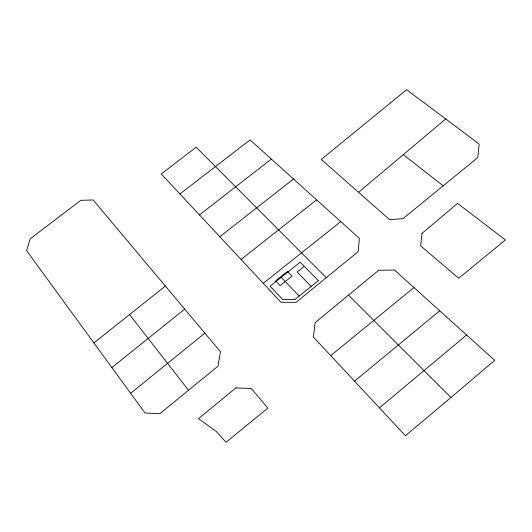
<?xml version="1.0" encoding="UTF-8"?>
<svg xmlns="http://www.w3.org/2000/svg" width="532" height="532" viewBox="0 0 532 532"><rect width="100%" height="100%" fill="white"/><g stroke="black" fill="none" stroke-linecap="round" stroke-linejoin="round"><path stroke-width="0.8" d="M450.976 397.497L494.707 360.35L394.505 270.043L378.691 270.249L315.137 322.611L313.388 337.035L405.437 435.735L450.976 397.497L348.48 295.12M358.774 192.138L445.723 118.929L479.146 144.106L477.789 157.552L402.99 218.672L389.643 219.669L321.248 159.414L406.621 89.728L445.723 118.929M379.416 407.851L466.597 335M354.545 381.151L439.725 310.788M326.262 277.691L296.091 302.356L280.969 302.289L161.263 173.951L196.142 147.224L326.262 277.691L358.176 251.629L359.393 238.383L250.073 139.889L179.949 193.974M413.963 287.566L330.731 355.622M204.88 333.158L130.613 393.268L145.037 413.032L159.833 413.69L217.98 366.196L220.467 351.719L93.133 199.979L80.817 200.318L30.158 238.855L26.6 250.665L130.613 393.268M184.717 309.099L111.866 367.565M93.918 342.927L165.366 286.05M304.291 266.346L297.175 272.032L311.193 286.416M263.26 283.317L340.766 221.605M241.056 259.503L316.607 199.839M293.478 179.011L219.816 236.72M199.487 214.915L271.347 159.068M403.17 154.566L443.309 185.934M281.242 277.312L299.157 296.085M188.521 390.262L129.648 314.658M422.009 233.388L420.672 245.884L458.704 278.256L505.4 239.939L457.553 203.37L422.009 233.388M235.829 387.934L198.463 418.697L216.325 431.499L226.027 442.272L267.789 408.13L251.297 388.446L235.829 387.934M318.389 280.637L294.801 299.576L282.612 299.536L270.116 286.189L300.194 262.19L318.389 280.637M287.473 271.4L275.603 280.869L280.125 285.651L292.048 276.128L287.473 271.4"/></g></svg>
